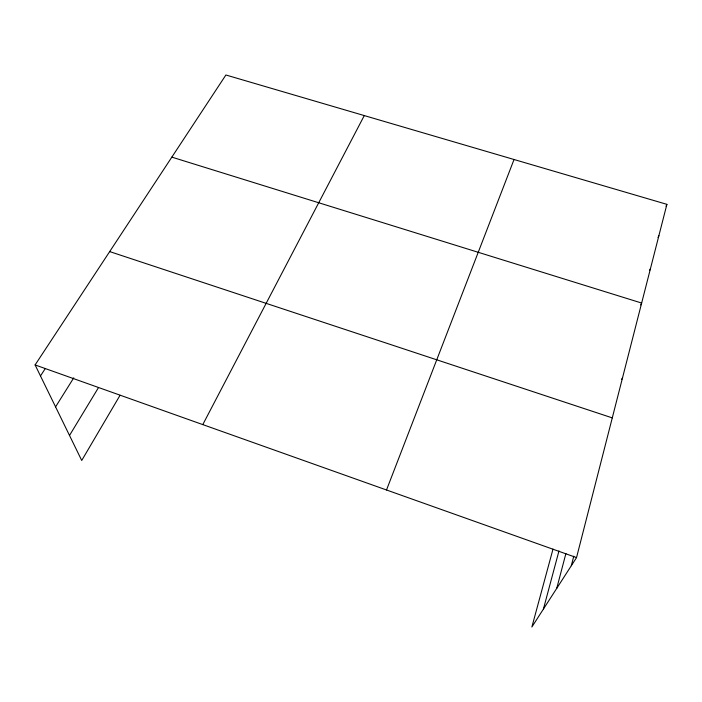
<?xml version="1.0" encoding="UTF-8"?>
<svg xmlns="http://www.w3.org/2000/svg" width="702" height="702" viewBox="0 0 702 702"><rect width="100%" height="100%" fill="white"/><g stroke="black" fill="none" stroke-linecap="round" stroke-linejoin="round"><path stroke-width="1.05" d="M553.018 549.061L531.87 627.009L576.535 557.599L666.9 204.343L225.895 74.991L35.1 364.935L81.722 460.468L120.051 395.287M571.314 565.715L573.762 556.203M556.747 588.337L565.909 553.501M543.427 609.046L558.976 550.921M386.512 489.978L514.039 159.503M666.04 206.212L666.9 204.343M658.028 237.504L658.888 235.67M649.543 270.481L650.482 268.533M640.715 304.949L641.646 303.053L171.841 157.134M621.586 379.501L622.586 377.579M202.781 424.605L364.277 115.584M69.516 435.451L98.552 387.495M55.572 406.879L73.754 377.834M40.479 375.956L45.235 368.62M109.688 251.588L612.276 417.883M35.1 364.935L576.535 557.599"/></g></svg>
